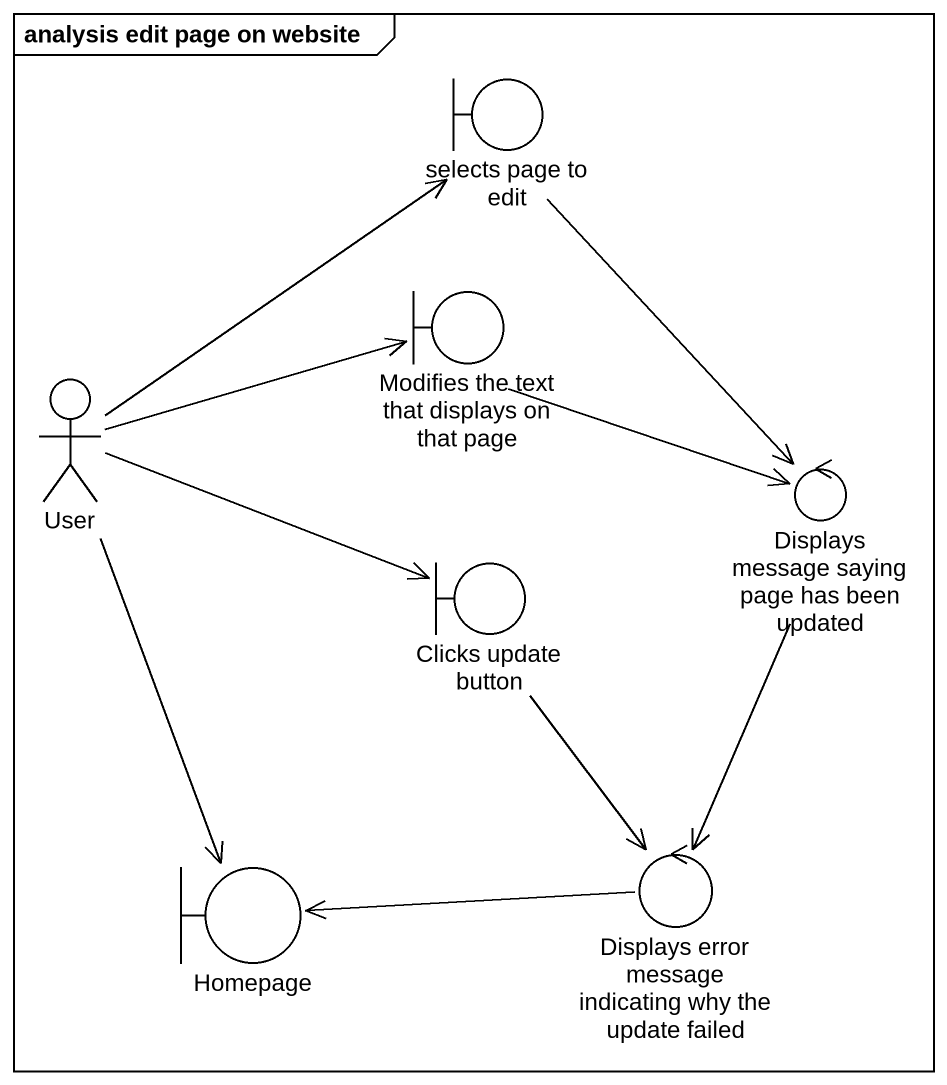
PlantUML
@startuml
mainframe analysis edit page on website
boundary "selects page to edit" as selects_page_to_edit
boundary "Modifies the text that displays on that page" as Modifies_the_text_that
actor User
control "Displays message saying page has been updated" as Displays_message_saying
boundary "Clicks update button" as Clicks_update_button
boundary Homepage
control "Displays error message indicating why the update failed" as Displays_error_message
selects_page_to_edit --> Displays_message_saying
Modifies_the_text_that -right-> Displays_message_saying
User -up-> selects_page_to_edit
User -right-> Modifies_the_text_that
User -right-> Clicks_update_button
User --> Homepage
Displays_message_saying --> Displays_error_message
Clicks_update_button --> Displays_error_message
Displays_error_message -left-> Homepage
@enduml
